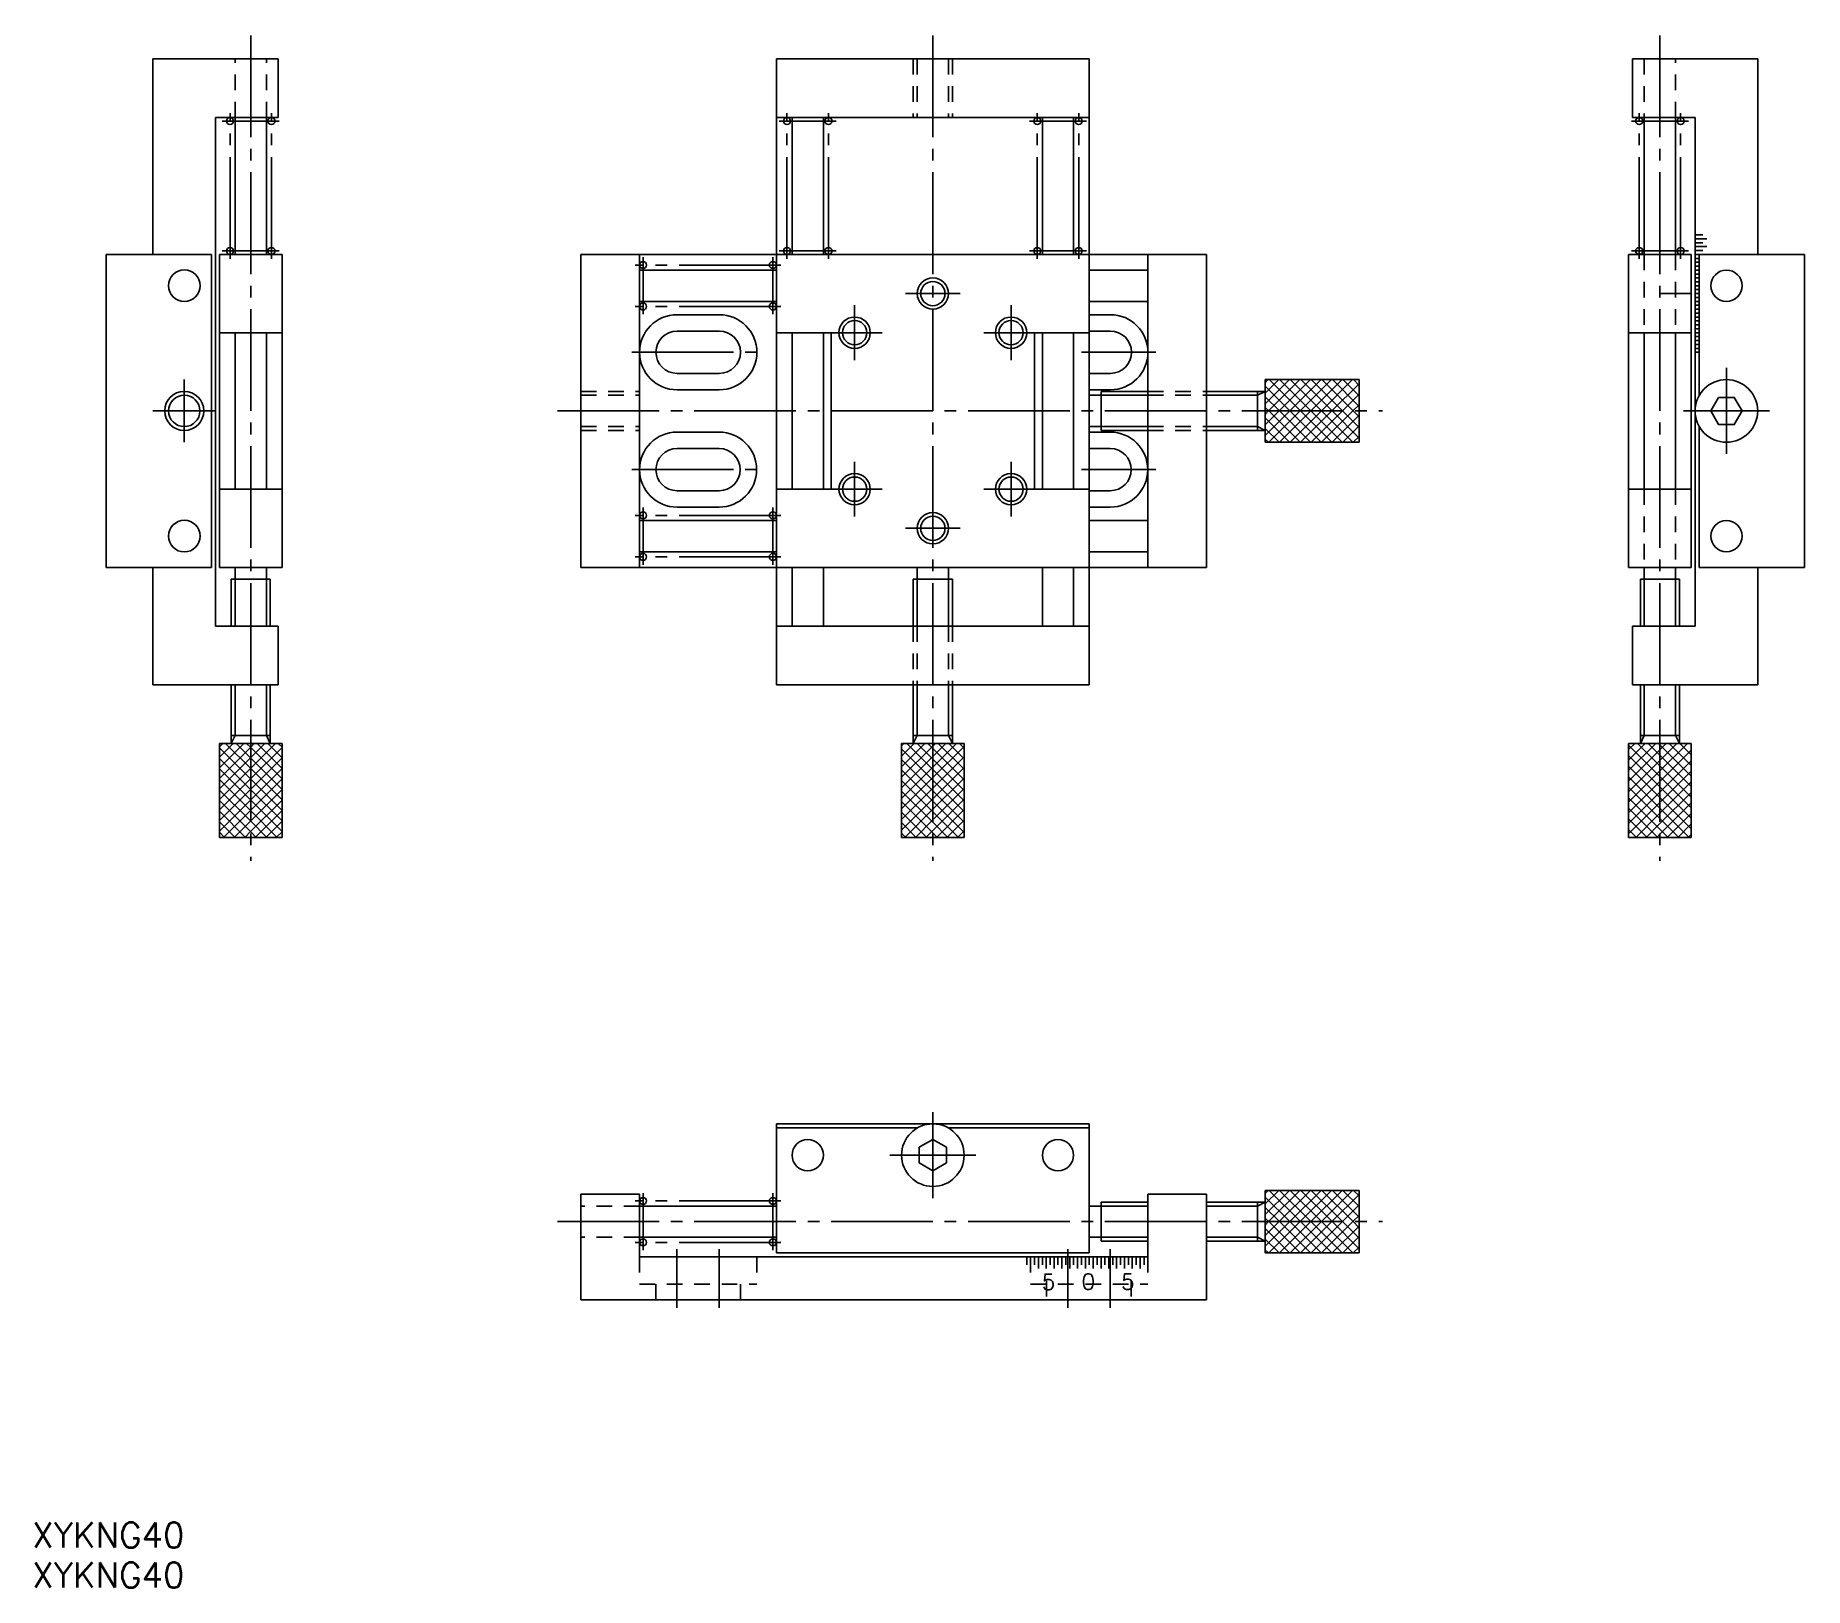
# Model space of a CAD drawing. Extents: x 119 to 345, y 128 to 327.
import ezdxf

# ---------------------------------------------------------------- set-up
doc = ezdxf.new("R2010")
doc.units = 0
doc.linetypes.add('CENTER', pattern=[17.5, 13, -1.5, 1.5, -1.5])
doc.linetypes.add('DASHED', pattern=[3.5, 2, -1.5])
doc.layers.get('0').update_dxf_attribs({"linetype": 'CONTINUOUS'})
doc.layers.add('CENTER', color=1, linetype='CENTER')
doc.styles.get("Standard").update_dxf_attribs({"font": 'txt.shx', "bigfont": 'extfont.shx'})

# ---------------------------------------------------------------- blocks, each defined once
blk = doc.blocks.new('*U84')
at = {"color": 7, "linetype": 'CONTINUOUS'}
blk.add_text('XYKNG40', height=3.2, dxfattribs=at).set_placement((29.86, 116.93))
blk = doc.blocks.new('*U85')
at = {"color": 7, "linetype": 'CONTINUOUS'}
blk.add_text('XYKNG40', height=3.2, dxfattribs=at).set_placement((29.86, 122.04))

msp = doc.modelspace()

# ---------------------------------------------------------------- linework, layer by layer
at = {"color": 7, "linetype": 'CONTINUOUS'}
for p, q in [((133.64, 323.75), (133.64, 298.75)), ((149.64, 323.75), (133.64, 323.75)), ((149.64, 323.75), (149.64, 316.25)), ((253.35, 323.75), (213.35, 323.75)), ((213.35, 323.75), (213.35, 298.75)), ((253.35, 323.75), (253.35, 298.75)), ((322.81, 323.75), (338.81, 323.75)), ((322.81, 323.75), (322.81, 316.25)), ((338.81, 323.75), (338.81, 298.75)), ((141.64, 316.25), (141.64, 251.25)), ((149.64, 316.25), (141.64, 316.25)), ((253.35, 316.25), (213.35, 316.25)), ((215.35, 298.75), (215.35, 316.25)), ((219.35, 298.75), (219.35, 316.25)), ((247.35, 298.75), (247.35, 316.25)), ((251.35, 298.75), (251.35, 316.25)), ((322.81, 316.25), (330.81, 316.25)), ((330.81, 316.25), (330.81, 251.25)), ((127.64, 298.75), (127.64, 258.75)), ((127.64, 298.75), (133.64, 298.75)), ((127.64, 298.75), (127.64, 258.75)), ((127.64, 298.75), (141.14, 298.75)), ((141.14, 298.75), (141.14, 298.75)), ((141.14, 298.75), (141.14, 258.75)), ((141.14, 298.75), (141.14, 298.75)), ((141.64, 298.75), (141.64, 258.75)), ((141.64, 298.75), (141.64, 258.75)), ((150.14, 298.75), (142.14, 298.75)), ((142.14, 298.75), (142.14, 258.75)), ((150.14, 298.75), (150.14, 258.75)), ((188.35, 298.75), (188.35, 258.75)), ((188.35, 298.75), (213.35, 298.75)), ((195.85, 298.75), (195.85, 258.75)), ((213.35, 298.75), (253.35, 298.75)), ((253.35, 298.75), (213.35, 298.75)), ((213.35, 298.75), (213.35, 258.75)), ((245.85, 298.75), (268.35, 298.75)), ((253.35, 298.75), (253.35, 258.75)), ((253.35, 298.75), (253.35, 258.75)), ((260.85, 298.75), (260.85, 258.75)), ((268.35, 298.75), (268.35, 258.75)), ((322.31, 298.75), (330.31, 298.75)), ((322.31, 298.75), (322.31, 258.75)), ((330.31, 298.75), (330.31, 258.75)), ((330.81, 298.75), (330.81, 258.75)), ((330.81, 298.75), (330.81, 258.75)), ((331.31, 298.75), (331.31, 280.68)), ((331.31, 298.75), (344.81, 298.75)), ((338.81, 298.75), (344.81, 298.75)), ((344.81, 298.75), (344.81, 258.75)), ((344.81, 298.75), (344.81, 258.75)), ((213.35, 296.75), (195.85, 296.75)), ((253.35, 296.75), (260.85, 296.75)), ((213.35, 292.75), (195.85, 292.75)), ((253.35, 292.75), (260.85, 292.75)), ((200.65, 291.05), (206.05, 291.05)), ((253.35, 291.05), (256.05, 291.05)), ((150.14, 288.75), (142.14, 288.75)), ((200.65, 288.95), (206.05, 288.95)), ((220.35, 288.75), (213.35, 288.75)), ((215.35, 288.75), (215.35, 268.75)), ((219.35, 288.75), (219.35, 268.75)), ((220.35, 288.75), (220.35, 268.75)), ((253.35, 288.75), (246.35, 288.75)), ((246.35, 288.75), (246.35, 268.75)), ((247.35, 288.75), (247.35, 268.75)), ((251.35, 288.75), (251.35, 268.75)), ((253.35, 288.95), (256.05, 288.95)), ((322.31, 288.75), (330.31, 288.75)), ((200.65, 283.55), (206.05, 283.55)), ((253.35, 283.55), (256.05, 283.55)), ((200.65, 281.45), (206.05, 281.45)), ((253.35, 281.45), (256.05, 281.45)), ((253.35, 280.75), (260.85, 280.75)), ((254.85, 281.25), (254.85, 276.25)), ((254.85, 281.25), (260.85, 281.25)), ((268.35, 281.25), (275.85, 281.25)), ((274.85, 281.25), (274.85, 276.25)), ((275.85, 282.75), (275.85, 274.75)), ((275.85, 282.75), (287.85, 282.75)), ((287.85, 282.75), (287.85, 274.75)), ((200.65, 276.05), (206.05, 276.05)), ((253.35, 276.75), (260.85, 276.75)), ((253.35, 276.05), (256.02, 276.05)), ((254.85, 276.25), (260.85, 276.25)), ((268.35, 276.25), (275.85, 276.25)), ((331.31, 276.81), (331.31, 258.75)), ((200.65, 273.95), (206.05, 273.95)), ((253.35, 273.95), (256.02, 273.95)), ((275.85, 274.75), (287.85, 274.75)), ((150.14, 268.75), (142.14, 268.75)), ((200.65, 268.55), (206.05, 268.55)), ((220.35, 268.75), (213.35, 268.75)), ((253.35, 268.75), (246.35, 268.75)), ((253.35, 268.55), (256.02, 268.55)), ((322.31, 268.75), (330.31, 268.75)), ((213.35, 264.75), (195.85, 264.75)), ((200.65, 266.45), (206.05, 266.45)), ((213.35, 266.25), (213.35, 243.75)), ((253.35, 266.45), (256.02, 266.45)), ((253.35, 266.25), (253.35, 243.75)), ((253.35, 264.75), (260.85, 264.75)), ((213.35, 260.75), (195.85, 260.75)), ((253.35, 260.75), (260.85, 260.75)), ((127.64, 258.75), (133.64, 258.75)), ((127.64, 258.75), (141.14, 258.75)), ((133.64, 258.75), (133.64, 243.75)), ((150.14, 258.75), (142.14, 258.75)), ((144.14, 258.75), (144.14, 251.25)), ((148.14, 258.75), (144.14, 258.75)), ((148.14, 258.75), (148.14, 251.25)), ((188.35, 258.75), (213.35, 258.75)), ((213.35, 258.75), (253.35, 258.75)), ((253.35, 258.75), (213.35, 258.75)), ((253.35, 258.75), (213.35, 258.75)), ((215.35, 258.75), (215.35, 251.25)), ((219.35, 258.75), (219.35, 251.25)), ((231.35, 258.75), (231.35, 251.25)), ((235.35, 258.75), (231.35, 258.75)), ((235.35, 258.75), (235.35, 251.25)), ((245.85, 258.75), (268.35, 258.75)), ((247.35, 258.75), (247.35, 251.25)), ((251.35, 258.75), (251.35, 251.25)), ((322.31, 258.75), (330.31, 258.75)), ((324.31, 258.75), (324.31, 251.25)), ((324.31, 258.75), (328.31, 258.75)), ((328.31, 258.75), (328.31, 251.25)), ((331.31, 258.75), (344.81, 258.75)), ((338.81, 258.75), (344.81, 258.75)), ((338.81, 258.75), (338.81, 243.75)), ((148.64, 257.25), (143.64, 257.25)), ((143.64, 257.25), (143.64, 251.25)), ((148.64, 257.25), (148.64, 251.25)), ((235.85, 257.25), (230.85, 257.25)), ((230.85, 257.25), (230.85, 251.25)), ((235.85, 257.25), (235.85, 251.25)), ((323.81, 257.25), (328.81, 257.25)), ((323.81, 257.25), (323.81, 251.25)), ((328.81, 257.25), (328.81, 251.25)), ((149.64, 251.25), (141.64, 251.25)), ((149.64, 251.25), (149.64, 243.75)), ((253.35, 251.25), (213.35, 251.25)), ((322.81, 251.25), (322.81, 243.75)), ((322.81, 251.25), (330.81, 251.25)), ((149.64, 243.75), (133.64, 243.75)), ((143.64, 243.75), (143.64, 236.25)), ((148.64, 243.75), (148.64, 236.25)), ((253.35, 243.75), (213.35, 243.75)), ((230.85, 243.75), (230.85, 236.25)), ((235.85, 243.75), (235.85, 236.25)), ((322.81, 243.75), (338.81, 243.75)), ((323.81, 243.75), (323.81, 236.25)), ((328.81, 243.75), (328.81, 236.25)), ((150.14, 236.25), (142.14, 236.25)), ((142.14, 236.25), (142.14, 224.25)), ((148.64, 237.25), (143.64, 237.25)), ((150.14, 236.25), (150.14, 224.25)), ((237.35, 236.25), (229.35, 236.25)), ((229.35, 236.25), (229.35, 224.25)), ((235.85, 237.25), (230.85, 237.25)), ((237.35, 236.25), (237.35, 224.25)), ((322.31, 236.25), (330.31, 236.25)), ((322.31, 236.25), (322.31, 224.25)), ((323.81, 237.25), (328.81, 237.25)), ((330.31, 236.25), (330.31, 224.25)), ((150.14, 224.25), (142.14, 224.25)), ((237.35, 224.25), (229.35, 224.25)), ((322.31, 224.25), (330.31, 224.25)), ((253.35, 187.63), (213.35, 187.63)), ((213.35, 187.63), (213.35, 171.13)), ((231.41, 187.13), (213.35, 187.13)), ((253.35, 187.13), (235.28, 187.13)), ((253.35, 187.63), (253.35, 171.13)), ((275.85, 179.13), (275.85, 171.13)), ((275.85, 179.13), (287.85, 179.13)), ((287.85, 179.13), (287.85, 171.13)), ((188.35, 178.63), (195.85, 178.63)), ((188.35, 178.63), (188.35, 165.13)), ((195.85, 178.63), (195.85, 170.63)), ((253.35, 177.13), (260.85, 177.13)), ((254.85, 177.63), (254.85, 172.63)), ((254.85, 177.63), (260.85, 177.63)), ((260.85, 178.63), (268.35, 178.63)), ((260.85, 178.63), (260.85, 170.63)), ((268.35, 178.63), (268.35, 165.13)), ((268.35, 177.63), (275.85, 177.63)), ((274.85, 177.63), (274.85, 172.63)), ((253.35, 173.13), (260.85, 173.13)), ((254.85, 172.63), (260.85, 172.63)), ((268.35, 172.63), (275.85, 172.63)), ((195.85, 170.63), (260.85, 170.63)), ((253.35, 171.13), (213.35, 171.13)), ((275.85, 171.13), (287.85, 171.13)), ((188.35, 165.13), (268.35, 165.13))]:
    msp.add_line(p, q, dxfattribs=at)
at = {"color": 3, "linetype": 'DASHED'}
for p, q in [((144.14, 316.25), (144.14, 323.75)), ((148.14, 316.25), (148.14, 323.75)), ((230.85, 323.75), (230.85, 316.25)), ((231.35, 323.75), (231.35, 316.25)), ((235.35, 323.75), (235.35, 316.25)), ((235.85, 323.75), (235.85, 316.25)), ((324.31, 323.75), (324.31, 316.25)), ((328.31, 316.25), (328.31, 323.75)), ((324.31, 298.75), (324.31, 288.75)), ((328.31, 298.75), (328.31, 288.75)), ((188.35, 281.25), (195.85, 281.25)), ((188.35, 280.75), (195.85, 280.75)), ((260.85, 281.25), (268.35, 281.25)), ((260.85, 280.75), (268.35, 280.75)), ((188.35, 276.75), (195.85, 276.75)), ((188.35, 276.25), (195.85, 276.25)), ((260.85, 276.75), (268.35, 276.75)), ((260.85, 276.25), (268.35, 276.25)), ((324.31, 268.75), (324.31, 258.75)), ((328.31, 268.75), (328.31, 258.75)), ((230.85, 251.25), (230.85, 243.75)), ((231.35, 251.25), (231.35, 243.75)), ((235.35, 251.25), (235.35, 243.75)), ((235.85, 251.25), (235.85, 243.75)), ((195.85, 177.13), (188.35, 177.13)), ((195.85, 173.13), (188.35, 173.13)), ((195.85, 170.63), (195.85, 167.13)), ((210.85, 170.63), (210.85, 167.13)), ((245.85, 170.63), (245.85, 167.13)), ((260.85, 170.63), (260.85, 167.13)), ((247.9, 167.57), (247.9, 165.57)), ((258.7, 167.57), (258.7, 165.57)), ((195.85, 167.13), (210.85, 167.13)), ((197.95, 167.13), (197.95, 165.13)), ((208.75, 167.13), (208.75, 165.13)), ((245.85, 167.13), (260.85, 167.13))]:
    msp.add_line(p, q, dxfattribs=at)
at = {"color": 3, "linetype": 'CONTINUOUS'}
for p, q in [((144.14, 316.25), (144.14, 298.75)), ((148.14, 298.75), (148.14, 316.25)), ((324.31, 316.25), (324.31, 298.75)), ((328.31, 298.75), (328.31, 316.25)), ((330.81, 301.25), (331.81, 301.25)), ((330.81, 300.75), (332.31, 300.75)), ((330.81, 300.25), (331.81, 300.25)), ((330.81, 299.75), (332.31, 299.75)), ((330.81, 299.25), (331.81, 299.25)), ((330.81, 298.75), (332.31, 298.75)), ((330.81, 298.25), (331.31, 298.25)), ((330.81, 297.75), (331.31, 297.75)), ((330.81, 297.25), (331.31, 297.25)), ((330.81, 296.75), (331.31, 296.75)), ((330.81, 296.25), (331.31, 296.25)), ((330.81, 295.75), (331.31, 295.75)), ((330.81, 295.25), (331.31, 295.25)), ((330.81, 294.75), (331.31, 294.75)), ((330.81, 294.25), (331.31, 294.25)), ((330.31, 293.75), (326.31, 293.75)), ((330.81, 293.75), (331.31, 293.75)), ((330.81, 293.25), (331.31, 293.25)), ((330.81, 292.75), (331.31, 292.75)), ((330.81, 292.25), (331.31, 292.25)), ((330.81, 291.75), (331.31, 291.75)), ((330.81, 291.25), (331.31, 291.25)), ((330.81, 290.75), (331.31, 290.75)), ((330.81, 290.25), (331.31, 290.25)), ((330.81, 289.75), (331.31, 289.75)), ((144.14, 288.75), (144.14, 268.75)), ((148.14, 288.75), (148.14, 268.75)), ((324.31, 288.75), (324.31, 268.75)), ((328.31, 288.75), (328.31, 268.75)), ((330.81, 289.25), (331.31, 289.25)), ((330.81, 288.75), (331.31, 288.75)), ((330.81, 288.25), (331.31, 288.25)), ((330.81, 287.75), (331.31, 287.75)), ((330.81, 287.25), (331.31, 287.25)), ((330.81, 286.75), (331.31, 286.75)), ((330.81, 286.25), (331.31, 286.25)), ((253.35, 280.75), (260.85, 280.75)), ((268.35, 280.75), (274.85, 280.75)), ((274.85, 280.75), (275.85, 281.25)), ((275.85, 282.35), (276.24, 282.75)), ((275.85, 281.01), (277.59, 282.75)), ((275.85, 279.66), (278.94, 282.75)), ((279, 278.75), (275.85, 281.9)), ((277.65, 278.75), (275.85, 280.55)), ((276.28, 278.75), (280.28, 282.75)), ((280.35, 278.75), (276.35, 282.75)), ((277.63, 278.75), (281.63, 282.75)), ((281.69, 278.75), (277.69, 282.75)), ((278.98, 278.75), (282.98, 282.75)), ((283.04, 278.75), (279.04, 282.75)), ((280.32, 278.75), (284.32, 282.75)), ((284.39, 278.75), (280.39, 282.75)), ((281.67, 278.75), (285.67, 282.75)), ((285.73, 278.75), (281.73, 282.75)), ((283.02, 278.75), (287.02, 282.75)), ((287.08, 278.75), (283.08, 282.75)), ((284.36, 278.75), (287.85, 282.23)), ((287.85, 279.33), (284.43, 282.75)), ((285.71, 278.75), (287.85, 280.88)), ((287.85, 280.67), (285.77, 282.75)), ((287.85, 282.02), (287.12, 282.75)), ((276.3, 278.75), (275.85, 279.2)), ((275.85, 278.31), (276.28, 278.75)), ((275.85, 276.96), (277.63, 278.75)), ((275.85, 275.62), (278.98, 278.75)), ((280.3, 274.75), (276.3, 278.75)), ((276.32, 274.75), (280.32, 278.75)), ((281.65, 274.75), (277.65, 278.75)), ((277.67, 274.75), (281.67, 278.75)), ((283, 274.75), (279, 278.75)), ((279.02, 274.75), (283.02, 278.75)), ((284.35, 274.75), (280.35, 278.75)), ((280.36, 274.75), (284.36, 278.75)), ((285.69, 274.75), (281.69, 278.75)), ((281.71, 274.75), (285.71, 278.75)), ((287.04, 274.75), (283.04, 278.75)), ((283.06, 274.75), (287.06, 278.75)), ((287.85, 275.29), (284.39, 278.75)), ((287.85, 276.63), (285.73, 278.75)), ((287.06, 278.75), (287.85, 279.53)), ((287.85, 277.98), (287.08, 278.75)), ((253.35, 276.75), (260.85, 276.75)), ((268.35, 276.75), (274.85, 276.75)), ((274.85, 276.75), (275.85, 276.25)), ((278.96, 274.75), (275.85, 277.86)), ((277.61, 274.75), (275.85, 276.51)), ((284.41, 274.75), (287.85, 278.19)), ((285.75, 274.75), (287.85, 276.84)), ((276.26, 274.75), (275.85, 275.16)), ((287.1, 274.75), (287.85, 275.49)), ((144.14, 258.75), (144.14, 251.25)), ((148.14, 258.75), (148.14, 251.25)), ((231.35, 258.75), (231.35, 251.25)), ((235.35, 258.75), (235.35, 251.25)), ((324.31, 258.75), (324.31, 251.25)), ((328.31, 258.75), (328.31, 251.25)), ((144.14, 243.75), (144.14, 237.25)), ((148.14, 243.75), (148.14, 237.25)), ((231.35, 243.75), (231.35, 237.25)), ((235.35, 243.75), (235.35, 237.25)), ((324.31, 243.75), (324.31, 237.25)), ((328.31, 243.75), (328.31, 237.25)), ((142.14, 235.83), (142.55, 236.25)), ((142.14, 234.49), (143.9, 236.25)), ((142.14, 233.14), (145.25, 236.25)), ((142.14, 231.79), (146.14, 235.79)), ((146.14, 231.68), (142.14, 235.68)), ((146.14, 233.03), (142.92, 236.25)), ((144.14, 237.25), (143.64, 236.25)), ((146.14, 234.38), (144.27, 236.25)), ((146.14, 235.72), (145.61, 236.25)), ((146.14, 235.79), (146.59, 236.25)), ((146.14, 234.44), (147.94, 236.25)), ((146.14, 233.1), (149.29, 236.25)), ((146.14, 231.75), (150.14, 235.75)), ((150.14, 231.72), (146.14, 235.72)), ((150.14, 233.07), (146.96, 236.25)), ((148.14, 237.25), (148.64, 236.25)), ((150.14, 234.42), (148.31, 236.25)), ((150.14, 235.77), (149.66, 236.25)), ((229.35, 235.96), (229.64, 236.25)), ((229.35, 234.61), (230.98, 236.25)), ((229.35, 233.26), (232.33, 236.25)), ((229.35, 231.92), (233.35, 235.92)), ((233.35, 231.56), (229.35, 235.56)), ((233.35, 232.91), (230.01, 236.25)), ((231.35, 237.25), (230.85, 236.25)), ((233.35, 234.25), (231.35, 236.25)), ((233.35, 235.6), (232.7, 236.25)), ((233.35, 235.92), (233.68, 236.25)), ((233.35, 234.57), (235.02, 236.25)), ((233.35, 233.22), (236.37, 236.25)), ((233.35, 231.88), (237.35, 235.88)), ((237.35, 231.6), (233.35, 235.6)), ((237.35, 232.95), (234.05, 236.25)), ((235.35, 237.25), (235.85, 236.25)), ((237.35, 234.29), (235.39, 236.25)), ((237.35, 235.64), (236.74, 236.25)), ((322.31, 235.47), (323.08, 236.25)), ((322.31, 234.12), (324.43, 236.25)), ((322.31, 232.78), (325.78, 236.25)), ((326.31, 232.04), (322.31, 236.04)), ((322.31, 231.43), (326.31, 235.43)), ((326.31, 233.39), (323.45, 236.25)), ((324.31, 237.25), (323.81, 236.25)), ((326.31, 234.74), (324.8, 236.25)), ((326.31, 236.09), (326.15, 236.25)), ((326.31, 235.43), (327.12, 236.25)), ((326.31, 234.08), (328.47, 236.25)), ((326.31, 232.74), (329.82, 236.25)), ((330.31, 232.09), (326.31, 236.09)), ((326.31, 231.39), (330.31, 235.39)), ((330.31, 233.43), (327.49, 236.25)), ((328.31, 237.25), (328.81, 236.25)), ((330.31, 234.78), (328.84, 236.25)), ((330.31, 236.13), (330.19, 236.25)), ((142.14, 230.44), (146.14, 234.44)), ((146.14, 230.34), (142.14, 234.34)), ((142.14, 229.1), (146.14, 233.1)), ((146.14, 228.99), (142.14, 232.99)), ((146.14, 230.4), (150.14, 234.4)), ((150.14, 230.38), (146.14, 234.38)), ((146.14, 229.06), (150.14, 233.06)), ((150.14, 229.03), (146.14, 233.03)), ((229.35, 230.57), (233.35, 234.57)), ((233.35, 230.21), (229.35, 234.21)), ((229.35, 229.22), (233.35, 233.22)), ((233.35, 230.53), (237.35, 234.53)), ((237.35, 230.25), (233.35, 234.25)), ((233.35, 229.18), (237.35, 233.18)), ((326.31, 230.7), (322.31, 234.7)), ((322.31, 230.08), (326.31, 234.08)), ((326.31, 229.35), (322.31, 233.35)), ((330.31, 230.74), (326.31, 234.74)), ((326.31, 230.04), (330.31, 234.04)), ((330.31, 229.39), (326.31, 233.39)), ((142.14, 227.75), (146.14, 231.75)), ((146.14, 227.64), (142.14, 231.64)), ((146.14, 227.71), (150.14, 231.71)), ((150.14, 227.68), (146.14, 231.68)), ((233.35, 228.86), (229.35, 232.86)), ((229.35, 227.88), (233.35, 231.88)), ((233.35, 227.52), (229.35, 231.52)), ((237.35, 228.91), (233.35, 232.91)), ((233.35, 227.83), (237.35, 231.83)), ((237.35, 227.56), (233.35, 231.56)), ((322.31, 228.74), (326.31, 232.74)), ((326.31, 228), (322.31, 232)), ((322.31, 227.39), (326.31, 231.39)), ((326.31, 228.69), (330.31, 232.69)), ((330.31, 228.04), (326.31, 232.04)), ((326.31, 227.35), (330.31, 231.35)), ((142.14, 226.4), (146.14, 230.4)), ((146.14, 226.3), (142.14, 230.3)), ((142.14, 225.06), (146.14, 229.06)), ((146.14, 224.95), (142.14, 228.95)), ((146.14, 226.36), (150.14, 230.36)), ((150.14, 226.34), (146.14, 230.34)), ((146.14, 225.02), (150.14, 229.02)), ((150.14, 224.99), (146.14, 228.99)), ((229.35, 226.53), (233.35, 230.53)), ((233.35, 226.17), (229.35, 230.17)), ((229.35, 225.18), (233.35, 229.18)), ((233.35, 224.82), (229.35, 228.82)), ((233.35, 226.49), (237.35, 230.49)), ((237.35, 226.21), (233.35, 230.21)), ((233.35, 225.14), (237.35, 229.14)), ((237.35, 224.86), (233.35, 228.86)), ((326.31, 226.66), (322.31, 230.66)), ((322.31, 226.04), (326.31, 230.04)), ((326.31, 225.31), (322.31, 229.31)), ((322.31, 224.69), (326.31, 228.69)), ((330.31, 226.7), (326.31, 230.7)), ((326.31, 226), (330.31, 230)), ((330.31, 225.35), (326.31, 229.35)), ((326.31, 224.65), (330.31, 228.65)), ((145.49, 224.25), (142.14, 227.6)), ((144.14, 224.25), (142.14, 226.25)), ((142.67, 224.25), (146.14, 227.71)), ((144.02, 224.25), (146.14, 226.36)), ((149.53, 224.25), (146.14, 227.64)), ((148.18, 224.25), (146.14, 226.3)), ((146.72, 224.25), (150.14, 227.67)), ((148.06, 224.25), (150.14, 226.32)), ((232.58, 224.25), (229.35, 227.48)), ((229.76, 224.25), (233.35, 227.83)), ((231.11, 224.25), (233.35, 226.49)), ((236.62, 224.25), (233.35, 227.52)), ((233.8, 224.25), (237.35, 227.79)), ((235.15, 224.25), (237.35, 226.45)), ((326.02, 224.25), (322.31, 227.96)), ((324.68, 224.25), (322.31, 226.62)), ((323.21, 224.25), (326.31, 227.35)), ((330.06, 224.25), (326.31, 228)), ((328.72, 224.25), (326.31, 226.66)), ((327.25, 224.25), (330.31, 227.31)), ((142.8, 224.25), (142.14, 224.91)), ((145.37, 224.25), (146.14, 225.02)), ((146.84, 224.25), (146.14, 224.95)), ((149.41, 224.25), (150.14, 224.97)), ((231.23, 224.25), (229.35, 226.13)), ((229.88, 224.25), (229.35, 224.78)), ((232.45, 224.25), (233.35, 225.14)), ((235.27, 224.25), (233.35, 226.17)), ((233.92, 224.25), (233.35, 224.82)), ((236.49, 224.25), (237.35, 225.1)), ((323.33, 224.25), (322.31, 225.27)), ((324.55, 224.25), (326.31, 226)), ((325.9, 224.25), (326.31, 224.65)), ((327.37, 224.25), (326.31, 225.31)), ((328.6, 224.25), (330.31, 225.96)), ((329.94, 224.25), (330.31, 224.61)), ((275.85, 178.74), (276.24, 179.13)), ((275.85, 177.39), (277.59, 179.13)), ((275.85, 176.04), (278.94, 179.13)), ((276.28, 175.13), (280.28, 179.13)), ((280.35, 175.13), (276.35, 179.13)), ((277.63, 175.13), (281.63, 179.13)), ((281.69, 175.13), (277.69, 179.13)), ((278.98, 175.13), (282.98, 179.13)), ((283.04, 175.13), (279.04, 179.13)), ((280.32, 175.13), (284.32, 179.13)), ((284.39, 175.13), (280.39, 179.13)), ((281.67, 175.13), (285.67, 179.13)), ((285.73, 175.13), (281.73, 179.13)), ((283.02, 175.13), (287.02, 179.13)), ((287.08, 175.13), (283.08, 179.13)), ((287.85, 175.71), (284.43, 179.13)), ((287.85, 177.06), (285.77, 179.13)), ((287.85, 178.41), (287.12, 179.13)), ((213.35, 177.13), (195.85, 177.13)), ((253.35, 177.13), (260.85, 177.13)), ((268.35, 177.13), (274.85, 177.13)), ((274.85, 177.13), (275.85, 177.63)), ((279, 175.13), (275.85, 178.28)), ((277.65, 175.13), (275.85, 176.93)), ((284.36, 175.13), (287.85, 178.61)), ((285.71, 175.13), (287.85, 177.27)), ((276.3, 175.13), (275.85, 175.59)), ((275.85, 174.69), (276.28, 175.13)), ((275.85, 173.35), (277.63, 175.13)), ((275.85, 172), (278.98, 175.13)), ((278.96, 171.13), (275.85, 174.24)), ((280.3, 171.13), (276.3, 175.13)), ((276.32, 171.13), (280.32, 175.13)), ((281.65, 171.13), (277.65, 175.13)), ((277.67, 171.13), (281.67, 175.13)), ((283, 171.13), (279, 175.13)), ((279.02, 171.13), (283.02, 175.13)), ((284.35, 171.13), (280.35, 175.13)), ((280.36, 171.13), (284.36, 175.13)), ((285.69, 171.13), (281.69, 175.13)), ((281.71, 171.13), (285.71, 175.13)), ((287.04, 171.13), (283.04, 175.13)), ((283.06, 171.13), (287.06, 175.13)), ((287.85, 171.67), (284.39, 175.13)), ((284.41, 171.13), (287.85, 174.57)), ((287.85, 173.02), (285.73, 175.13)), ((287.06, 175.13), (287.85, 175.92)), ((287.85, 174.36), (287.08, 175.13)), ((213.35, 173.13), (195.85, 173.13)), ((253.35, 173.13), (260.85, 173.13)), ((268.35, 173.13), (274.85, 173.13)), ((274.85, 173.13), (275.85, 172.63)), ((277.61, 171.13), (275.85, 172.89)), ((285.75, 171.13), (287.85, 173.22)), ((245.35, 170.63), (245.35, 169.63)), ((245.85, 170.63), (245.85, 169.13)), ((246.35, 170.63), (246.35, 169.63)), ((246.85, 170.63), (246.85, 169.13)), ((247.35, 170.63), (247.35, 169.63)), ((247.85, 170.63), (247.85, 169.13)), ((248.35, 170.63), (248.35, 169.63)), ((248.85, 170.63), (248.85, 169.13)), ((249.35, 170.63), (249.35, 169.63)), ((249.85, 170.63), (249.85, 169.13)), ((250.35, 170.63), (250.35, 169.63)), ((250.85, 170.63), (250.85, 169.13)), ((251.35, 170.63), (251.35, 169.63)), ((251.85, 170.63), (251.85, 169.13)), ((252.35, 170.63), (252.35, 169.63)), ((252.85, 170.63), (252.85, 169.13)), ((253.35, 170.63), (253.35, 169.63)), ((253.85, 170.63), (253.85, 169.13)), ((254.35, 170.63), (254.35, 169.63)), ((254.85, 170.63), (254.85, 169.13)), ((255.35, 170.63), (255.35, 169.63)), ((255.85, 170.63), (255.85, 169.13)), ((256.35, 170.63), (256.35, 169.63)), ((256.85, 170.63), (256.85, 169.13)), ((257.35, 170.63), (257.35, 169.63)), ((257.85, 170.63), (257.85, 169.13)), ((258.35, 170.63), (258.35, 169.63)), ((258.85, 170.63), (258.85, 169.13)), ((259.35, 170.63), (259.35, 169.63)), ((259.85, 170.63), (259.85, 169.13)), ((260.35, 170.63), (260.35, 169.63)), ((276.26, 171.13), (275.85, 171.55)), ((287.1, 171.13), (287.85, 171.88))]:
    msp.add_line(p, q, dxfattribs=at)
at = {"color": 7, "linetype": 'CONTINUOUS'}
for points in [[(333.81, 280.48), (332.81, 278.75), (333.81, 277.01), (335.81, 277.01), (336.81, 278.75), (335.81, 280.48)], [(235.08, 184.63), (233.35, 185.63), (231.61, 184.63), (231.61, 182.63), (233.35, 181.63), (235.08, 182.63)]]:
    msp.add_lwpolyline(points, close=True, dxfattribs=at)
at = {"color": 3, "linetype": 'CONTINUOUS'}
for centre, radius in [((143.49, 315.8), 0.45), ((148.79, 315.8), 0.45), ((214.7, 315.8), 0.45), ((220, 315.8), 0.45), ((246.7, 315.8), 0.45), ((252, 315.8), 0.45), ((323.66, 315.8), 0.45), ((328.96, 315.8), 0.45), ((143.49, 299.2), 0.45), ((148.79, 299.2), 0.45), ((214.7, 299.2), 0.45), ((220, 299.2), 0.45), ((246.7, 299.2), 0.45), ((252, 299.2), 0.45), ((323.66, 299.2), 0.45), ((328.96, 299.2), 0.45), ((196.3, 297.4), 0.45), ((212.9, 297.4), 0.45), ((233.35, 293.75), 2), ((196.3, 292.1), 0.45), ((212.9, 292.1), 0.45), ((223.35, 288.75), 2), ((243.35, 288.75), 2), ((137.64, 278.75), 2.5), ((223.35, 268.75), 2), ((243.35, 268.75), 2), ((196.3, 265.4), 0.45), ((212.9, 265.4), 0.45), ((233.35, 263.75), 2), ((196.3, 260.1), 0.45), ((212.9, 260.1), 0.45), ((196.3, 177.78), 0.45), ((212.9, 177.78), 0.45), ((196.3, 172.48), 0.45), ((212.9, 172.48), 0.45)]:
    msp.add_circle(centre, radius, dxfattribs=at)
at = {"color": 7, "linetype": 'CONTINUOUS'}
for centre, radius in [((137.64, 294.75), 2.02), ((334.81, 294.75), 2), ((233.35, 293.75), 1.55), ((223.35, 288.75), 1.55), ((243.35, 288.75), 1.55), ((137.64, 278.75), 2), ((334.81, 278.75), 4), ((223.35, 268.75), 1.55), ((243.35, 268.75), 1.55), ((137.64, 262.75), 2.02), ((233.35, 263.75), 1.55), ((334.81, 262.75), 2), ((217.35, 183.63), 2), ((233.35, 183.63), 4), ((249.35, 183.63), 2)]:
    msp.add_circle(centre, radius, dxfattribs=at)
for centre, radius, start, end in [((200.65, 286.25), 4.8, 90, 270), ((206.05, 286.25), 4.8, 270, 90), ((256.05, 286.25), 4.8, 270, 90), ((200.65, 286.25), 2.7, 90, 270), ((206.05, 286.25), 2.7, 270, 90), ((256.05, 286.25), 2.7, 270, 90), ((200.65, 271.25), 4.8, 90, 270), ((206.02, 271.25), 4.8, 270, 90), ((256.02, 271.25), 4.8, 270, 90), ((200.65, 271.25), 2.7, 90, 270), ((206.02, 271.25), 2.7, 270, 90), ((256.02, 271.25), 2.7, 270, 90)]:
    msp.add_arc(centre, radius, start, end, dxfattribs=at)
at = {"layer": 'CENTER', "color": 1, "linetype": 'CENTER'}
for p, q in [((146.14, 326.75), (146.14, 221.25)), ((233.35, 326.75), (233.35, 221.25)), ((326.31, 326.75), (326.31, 221.25)), ((143.49, 298.2), (143.49, 316.8)), ((148.79, 298.2), (148.79, 316.8)), ((214.7, 298.2), (214.7, 316.8)), ((220, 298.2), (220, 316.8)), ((246.7, 298.2), (246.7, 316.8)), ((252, 298.2), (252, 316.8)), ((323.66, 298.2), (323.66, 316.8)), ((328.96, 298.2), (328.96, 316.8)), ((149.79, 315.8), (142.49, 315.8)), ((221, 315.8), (213.7, 315.8)), ((253, 315.8), (245.7, 315.8)), ((322.66, 315.8), (329.96, 315.8)), ((149.79, 299.2), (142.49, 299.2)), ((221, 299.2), (213.7, 299.2)), ((253, 299.2), (245.7, 299.2)), ((322.66, 299.2), (329.96, 299.2)), ((213.9, 297.4), (195.3, 297.4)), ((196.3, 298.4), (196.3, 291.1)), ((212.9, 298.4), (212.9, 291.1)), ((213.9, 292.1), (195.3, 292.1)), ((223.35, 292.25), (223.35, 285.25)), ((236.85, 293.75), (229.85, 293.75)), ((243.35, 292.25), (243.35, 285.25)), ((226.85, 288.75), (219.85, 288.75)), ((246.85, 288.75), (239.85, 288.75)), ((194.85, 286.25), (211.85, 286.25)), ((252.35, 286.25), (261.85, 286.25)), ((334.81, 284.25), (334.81, 273.25)), ((137.64, 282.75), (137.64, 274.75)), ((141.64, 278.75), (133.64, 278.75)), ((185.35, 278.75), (290.85, 278.75)), ((329.31, 278.75), (340.31, 278.75)), ((223.35, 272.25), (223.35, 265.25)), ((243.35, 272.25), (243.35, 265.25)), ((194.85, 271.25), (211.82, 271.25)), ((252.35, 271.25), (261.85, 271.25)), ((226.85, 268.75), (219.85, 268.75)), ((246.85, 268.75), (239.85, 268.75)), ((213.9, 265.4), (195.3, 265.4)), ((196.3, 266.4), (196.3, 259.1)), ((212.9, 266.4), (212.9, 259.1)), ((236.85, 263.75), (229.85, 263.75)), ((213.9, 260.1), (195.3, 260.1)), ((233.35, 189.13), (233.35, 178.13)), ((238.85, 183.63), (227.85, 183.63)), ((196.3, 178.78), (196.3, 171.48)), ((212.9, 178.78), (212.9, 171.48)), ((213.9, 177.78), (195.3, 177.78)), ((185.35, 175.13), (290.85, 175.13)), ((213.9, 172.48), (195.3, 172.48)), ((200.62, 171.63), (200.62, 164.13)), ((206.02, 171.63), (206.02, 164.13)), ((250.62, 171.63), (250.62, 164.13)), ((256.02, 171.63), (256.02, 164.13))]:
    msp.add_line(p, q, dxfattribs=at)

# ---------------------------------------------------------------- block references
at = {"color": 7, "linetype": 'CONTINUOUS'}
for name in ['*U85', '*U84']:
    msp.add_blockref(name, (88.34, 11.43), dxfattribs=at)

# ---------------------------------------------------------------- texts
at = {"color": 3, "linetype": 'CONTINUOUS'}
for s, p in [('5', (247.28, 166.42)), ('0', (252.37, 166.47)), ('5', (257.43, 166.45))]:
    msp.add_text(s, height=2, dxfattribs=at).set_placement(p)

doc.saveas('drawing.dxf')
